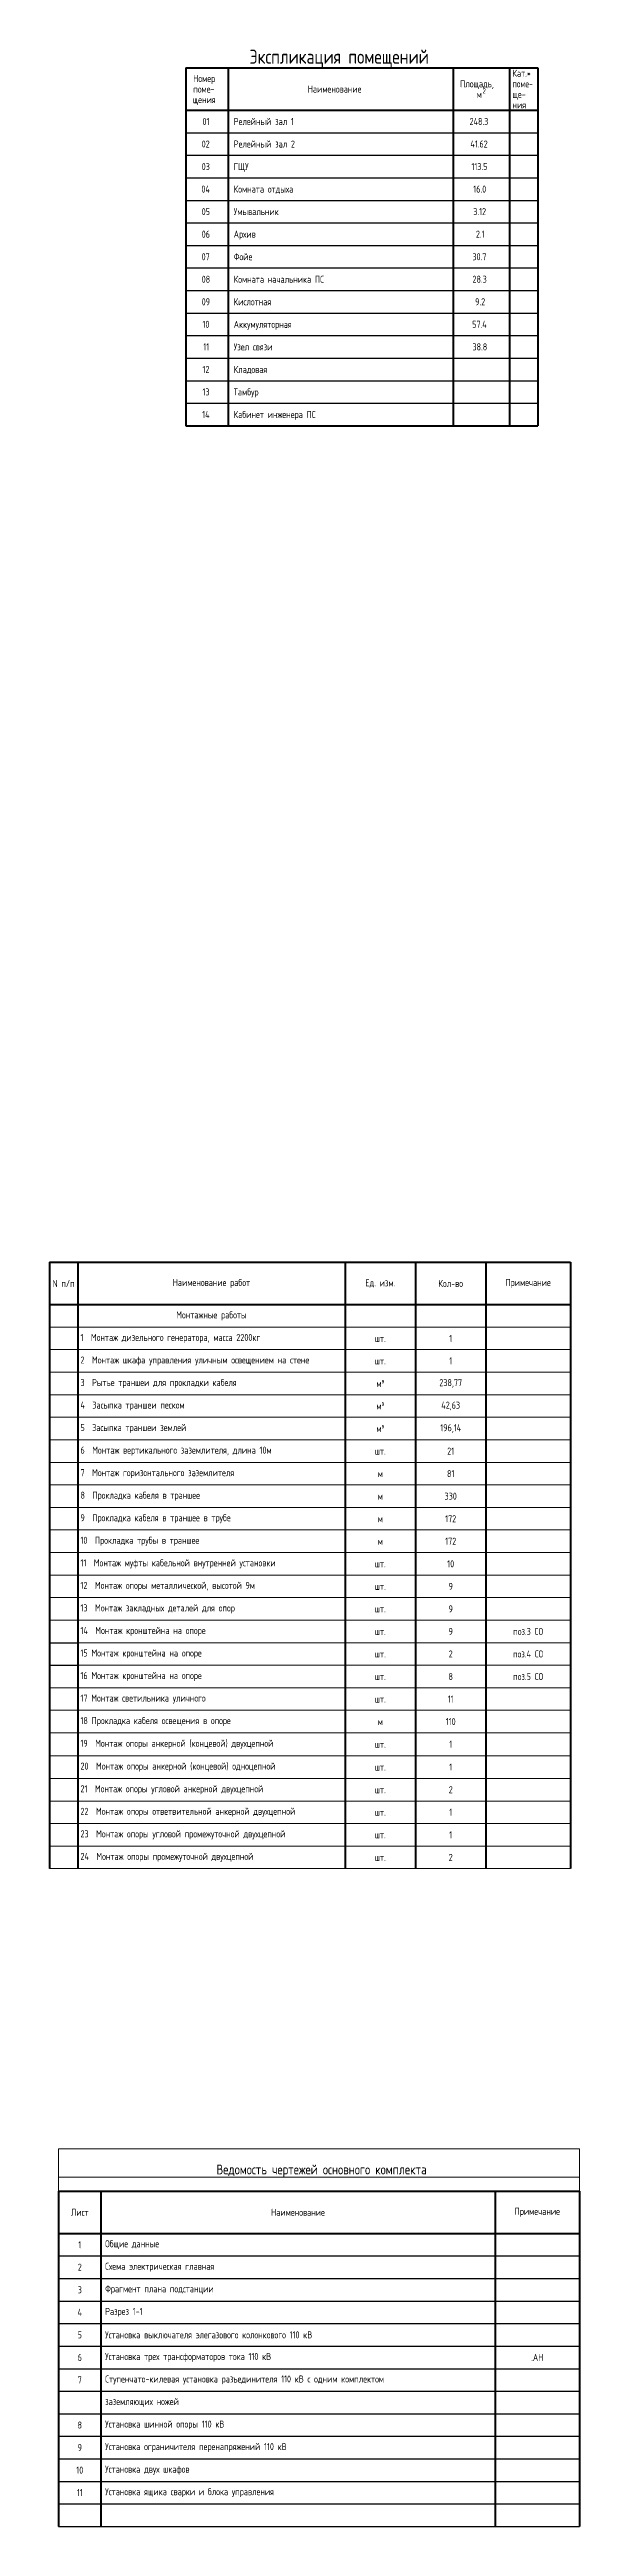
# Model space of a CAD drawing. Header units: millimetres. Extents: x 30521 to 32003, y 31973 to 33692.
# Drawn here: x 30697 to 30885, y 31973 to 32852 of the extents above; entities that cross this region are included whole.
import ezdxf

# ---------------------------------------------------------------- set-up
doc = ezdxf.new("R2010")
doc.units = ezdxf.units.MM
doc.layers.add('Размеры', color=7, linetype='Continuous')
doc.layers.add('Таблицы', color=7, linetype='Continuous')
doc.styles.add('gost-2.304_2.5', font='cs_gost2304.shx', dxfattribs={"height": 2.5})
doc.styles.add('gost-2.304_3', font='cs_gost2304.shx', dxfattribs={"height": 3})
doc.styles.add('ГОСТ 2.304', font='CS_Gost2304.shx')

# ---------------------------------------------------------------- blocks, each defined once
blk = doc.blocks.new('*T7')
at = {"color": 0, "linetype": 'Continuous', "lineweight": 50, "ltscale": 100, "transparency": 16777216}
for p, q in [((0, 0), (185, 0)), ((0, 0), (0, -215.19)), ((10, 0), (10, -215.19)), ((105, 0), (105, -215.19)), ((130, 0), (130, -215.19)), ((155, 0), (155, -215.19)), ((185, 0), (185, -215.19)), ((0, -15), (185, -15))]:
    blk.add_line(p, q, dxfattribs=at)
at = {"color": 0, "linetype": 'Continuous', "lineweight": 20, "ltscale": 100, "transparency": 16777216}
for p, q in [((0, -23), (185, -23)), ((0, -31), (185, -31)), ((0, -39), (185, -39)), ((0, -47), (185, -47)), ((0, -55), (185, -55)), ((0, -63), (185, -63)), ((0, -71), (185, -71)), ((0, -79), (185, -79)), ((0, -87), (185, -87)), ((0, -95), (185, -95)), ((0, -103), (185, -103)), ((0, -111), (185, -111)), ((0, -119), (185, -119)), ((0, -127), (185, -127)), ((10, -135), (185, -135)), ((10, -143), (185, -143)), ((0, -151), (185, -151)), ((0, -159), (185, -159)), ((0, -167), (185, -167)), ((0, -175.1), (185, -175.1)), ((0, -183.19), (185, -183.19)), ((0, -191.19), (185, -191.19)), ((0, -199.19), (185, -199.19)), ((0, -207.19), (185, -207.19)), ((0, -215.19), (185, -215.19))]:
    blk.add_line(p, q, dxfattribs=at)
at = {"color": 0, "linetype": 'Continuous', "lineweight": 30, "ltscale": 100, "transparency": 16777216}
for p, q in [((0, -135), (10, -135)), ((0, -143), (10, -143))]:
    blk.add_line(p, q, dxfattribs=at)
at = {"color": 0, "ltscale": 100, "transparency": 16777216, "char_height": 2.5, "style": 'ГОСТ 2.304'}
for s, insert, width, attachment_point in [('N п/п', (5, -7.5), 9.88, 5), ('Наименование работ', (57.5, -7.5), 94.88, 5), ('Ед. изм.', (117.5, -7.5), 24.88, 5), ('Кол-во', (142.5, -7.5), 24.88, 5), ('Примечание', (170, -7.5), 29.88, 5), ('Монтажные работы', (57.5, -19), 93, 5), ('1  Монтаж дизельного генератора, масса 2200кг', (11, -27), 93, 4), ('1', (142.5, -27), 24.88, 5), ('2  Монтаж шкафа управления уличным освещением на стене', (11, -35), 93, 4), ('шт.', (117.5, -27), 24.88, 5), ('шт.', (117.5, -35), 24.88, 5), ('1', (142.5, -35), 24.88, 5), ('3  Рытье траншеи для прокладки кабеля', (11, -43), 93, 4), ('м³', (117.5, -43), 24.88, 5), ('238,77', (142.5, -43), 24.88, 5), ('4  Засыпка траншеи песком', (11, -51), 93, 4), ('м³', (117.5, -51), 24.88, 5), ('42,63', (142.5, -51), 24.88, 5), ('5  Засыпка траншеи землей', (11, -59), 93, 4), ('м³', (117.5, -59), 24.88, 5), ('196,14', (142.5, -59), 24.88, 5), ('6  Монтаж вертикального заземлителя, длина 10м', (11, -67), 93, 4), ('шт.', (117.5, -67), 24.88, 5), ('21', (142.5, -67), 24.88, 5), ('7  Монтаж горизонтального заземлителя', (11, -75), 93, 4), ('м', (117.5, -75), 24.88, 5), ('81', (142.5, -75), 24.88, 5), ('8  Прокладка кабеля в траншее', (11, -83), 93, 4), ('м', (117.5, -83), 24.88, 5), ('330', (142.5, -83), 24.88, 5), ('9  Прокладка кабеля в траншее в трубе', (11, -91), 93, 4), ('м', (117.5, -91), 24.88, 5), ('172', (142.5, -91), 24.88, 5), ('10  Прокладка трубы в траншее', (11, -99), 93, 4), ('11  Монтаж муфты кабельной внутренней установки', (11, -107), 93, 4), ('м', (117.5, -99), 24.88, 5), ('172', (142.5, -99), 24.88, 5), ('12  Монтаж опоры металлической, высотой 9м', (11, -115), 93, 4), ('шт.', (117.5, -107), 24.88, 5), ('10', (142.5, -107), 24.88, 5), ('9', (142.5, -115), 24.88, 5), ('13  Монтаж закладных деталей для опор', (11, -123), 93, 4), ('шт.', (117.5, -115), 24.88, 5), ('шт.', (117.5, -123), 24.88, 5), ('9', (142.5, -123), 24.88, 5), ('14  Монтаж кронштейна на опоре', (11, -131), 93, 4), ('шт.', (117.5, -131), 24.88, 5), ('9', (142.5, -131), 24.88, 5), ('поз.3 СО', (170, -131), 29.88, 5), ('15 Монтаж кронштейна на опоре', (11, -139), 93, 4), ('шт.', (117.5, -139), 24.88, 5), ('2', (142.5, -139), 24.88, 5), ('поз.4 СО', (170, -139), 29.88, 5), ('16 Монтаж кронштейна на опоре', (11, -147), 93, 4), ('шт.', (117.5, -147), 24.88, 5), ('8', (142.5, -147), 24.88, 5), ('поз.5 СО', (170, -147), 29.88, 5), ('17 Монтаж светильника уличного', (11, -155), 93, 4), ('шт.', (117.5, -155), 24.88, 5), ('11', (142.5, -155), 24.88, 5), ('18 Прокладка кабеля освещения в опоре', (11, -163), 93, 4), ('м', (117.5, -163), 24.88, 5), ('110', (142.5, -163), 24.88, 5), ('19  Монтаж опоры анкерной (концевой) двухцепной', (11, -171.05), 93, 4), ('шт.', (117.5, -171.05), 24.88, 5), ('1', (142.5, -171.05), 24.88, 5), ('20  Монтаж опоры анкерной (концевой) одноцепной', (11, -179.14), 93, 4), ('шт.', (117.5, -179.14), 24.88, 5), ('1', (142.5, -179.14), 24.88, 5), ('21  Монтаж опоры угловой анкерной двухцепной', (11, -187.19), 93, 4), ('шт.', (117.5, -187.19), 24.88, 5), ('2', (142.5, -187.19), 24.88, 5), ('22  Монтаж опоры ответвительной анкерной двухцепной', (11, -195.19), 93, 4), ('23  Монтаж опоры угловой промежуточной двухцепной', (11, -203.19), 93, 4), ('шт.', (117.5, -195.19), 24.88, 5), ('1', (142.5, -195.19), 24.88, 5), ('1', (142.5, -203.19), 24.88, 5), ('24  Монтаж опоры промежуточной двухцепной', (11, -211.19), 93, 4), ('шт.', (117.5, -203.19), 24.88, 5), ('шт.', (117.5, -211.19), 24.88, 5), ('2', (142.5, -211.19), 24.88, 5)]:
    blk.add_mtext(s, dxfattribs=dict(at, insert=insert, width=width, attachment_point=attachment_point))
blk = doc.blocks.new('*T8')
at = {"layer": 'Defpoints', "color": 8, "linetype": 'ByBlock', "lineweight": 0, "ltscale": 100, "transparency": 16777216}
for p, q in [((0, 0), (185, 0)), ((0, 0), (0, -15)), ((185, 0), (185, -15)), ((0, -10), (185, -10))]:
    blk.add_line(p, q, dxfattribs=at)
at = {"layer": 'Таблицы', "color": 0, "lineweight": 50, "ltscale": 100, "transparency": 16777216}
for p, q in [((0, -15), (185, -15)), ((0, -15), (0, -134)), ((15, -15), (15, -134)), ((155, -15), (155, -134)), ((185, -15), (185, -134)), ((0, -30), (185, -30))]:
    blk.add_line(p, q, dxfattribs=at)
at = {"layer": 'Таблицы', "lineweight": 25, "ltscale": 100, "transparency": 16777216}
for p, q in [((0, -38), (185, -38)), ((0, -46), (185, -46)), ((0, -54), (185, -54)), ((0, -62), (185, -62)), ((0, -70), (185, -70)), ((0, -78), (185, -78)), ((0, -86), (185, -86)), ((0, -94), (185, -94)), ((0, -102), (185, -102)), ((0, -110), (185, -110)), ((0, -118), (185, -118)), ((0, -126), (185, -126)), ((0, -134), (185, -134))]:
    blk.add_line(p, q, dxfattribs=at)
at = {"layer": 'Таблицы', "ltscale": 100, "transparency": 16777216}
for s, insert, char_height, width, attachment_point, style in [(' Ведомость чертежей основного комплекта ', (92.5, -10), 3.5, 183, 8, 'gost-2.304_3'), ('Лист', (7.5, -22.5), 2.5, 13, 5, 'gost-2.304_2.5'), ('Наименование', (85, -22.5), 2.5, 138, 5, 'gost-2.304_2.5'), ('Примечание', (170, -22.5), 2.5, 28, 5, 'gost-2.304_2.5'), ('1', (7.5, -34), 2.5, 13, 5, 'gost-2.304_2.5'), ('Общие данные', (16.5, -34), 2.5, 137, 4, 'gost-2.304_2.5'), ('2', (7.5, -42), 2.5, 13, 5, 'gost-2.304_2.5'), ('{\\C0;Схема электрическая главная}', (16.5, -42), 2.5, 137, 4, 'gost-2.304_2.5'), ('3', (7.5, -50), 2.5, 13, 5, 'gost-2.304_2.5'), ('{\\C0;Фрагмент плана подстанции}', (16.5, -50), 2.5, 137, 4, 'gost-2.304_2.5'), ('4', (7.5, -58), 2.5, 13, 5, 'gost-2.304_2.5'), ('{\\C0;Разрез 1-1}', (16.5, -58), 2.5, 137, 4, 'gost-2.304_2.5'), ('5', (7.5, -66), 2.5, 13, 5, 'gost-2.304_2.5'), ('{\\C0;Установка выключателя элегазового колонкового 110 кВ}', (16.5, -66), 2.5, 137, 4, 'gost-2.304_2.5'), ('6', (7.5, -74), 2.5, 13, 5, 'gost-2.304_2.5'), ('{\\C0;Установка трех трансформаторов тока 110 кВ}', (16.5, -74), 2.5, 137, 4, 'gost-2.304_2.5'), ('.АН', (170, -74), 2.5, 28, 5, 'gost-2.304_2.5'), ('7', (7.5, -82), 2.5, 13, 5, 'gost-2.304_2.5'), ('{\\C0;Ступенчато-килевая установка разъединителя 110 кВ с одним комплектом }', (16.5, -82), 2.5, 137, 4, 'gost-2.304_2.5'), ('{\\C0;Установка шинной опоры 110 кВ}', (16.5, -98), 2.5, 137, 4, 'gost-2.304_2.5'), ('{\\C0;заземляющих ножей}', (16.5, -90), 2.5, 137, 4, 'gost-2.304_2.5'), ('9', (7.5, -106), 2.5, 13, 5, 'gost-2.304_2.5'), ('8', (7.5, -98), 2.5, 13, 5, 'gost-2.304_2.5'), ('{\\C0;Установка ограничителя перенапряжений 110 кВ}', (16.5, -106), 2.5, 137, 4, 'gost-2.304_2.5'), ('10', (7.5, -114), 2.5, 13, 5, 'gost-2.304_2.5'), ('{\\C0;Установка двух шкафов}', (16.5, -114), 2.5, 137, 4, 'gost-2.304_2.5'), ('11', (7.5, -122), 2.5, 13, 5, 'gost-2.304_2.5'), ('{\\C0;Установка ящика сварки и блока управления}', (16.5, -122), 2.5, 137, 4, 'gost-2.304_2.5')]:
    blk.add_mtext(s, dxfattribs=dict(at, insert=insert, char_height=char_height, width=width, attachment_point=attachment_point, style=style))

msp = doc.modelspace()

# ---------------------------------------------------------------- linework, layer by layer
at = {"layer": 'Размеры', "linetype": 'Continuous', "lineweight": 60, "ltscale": 100}
for p, q in [((30745.43, 32845.65), (30745.43, 32718.65)), ((30760.43, 32845.65), (30760.43, 32718.65)), ((30840.43, 32845.65), (30840.43, 32718.65)), ((30860.43, 32845.65), (30860.43, 32718.65)), ((30870.43, 32845.65), (30870.43, 32718.65))]:
    msp.add_line(p, q, dxfattribs=at)
at = {"layer": 'Размеры', "linetype": 'Continuous', "lineweight": 70, "ltscale": 100}
for p, q in [((30745.43, 32845.65), (30870.43, 32845.65)), ((30745.43, 32830.65), (30870.43, 32830.65)), ((30745.43, 32718.65), (30870.43, 32718.65))]:
    msp.add_line(p, q, dxfattribs=at)
at = {"layer": 'Размеры', "linetype": 'Continuous', "lineweight": 25, "ltscale": 100}
for p, q in [((30745.43, 32822.65), (30870.43, 32822.65)), ((30745.43, 32814.65), (30870.43, 32814.65)), ((30745.43, 32806.65), (30870.43, 32806.65)), ((30745.43, 32798.65), (30870.43, 32798.65)), ((30745.43, 32790.65), (30870.43, 32790.65)), ((30745.43, 32782.65), (30870.43, 32782.65)), ((30745.43, 32774.65), (30870.43, 32774.65)), ((30745.43, 32766.65), (30870.43, 32766.65)), ((30745.43, 32758.65), (30870.43, 32758.65)), ((30745.43, 32750.65), (30870.43, 32750.65)), ((30745.43, 32742.65), (30870.43, 32742.65)), ((30745.43, 32734.65), (30870.43, 32734.65)), ((30745.43, 32726.65), (30870.43, 32726.65))]:
    msp.add_line(p, q, dxfattribs=at)

# ---------------------------------------------------------------- block references
for name, p in [('*T7', (30697, 32421.74)), ('*T8', (30700.25, 32107.07))]:
    msp.add_blockref(name, p)

# ---------------------------------------------------------------- texts
at = {"layer": 'Размеры', "color": 7, "linetype": 'Continuous', "ltscale": 100, "style": 'ГОСТ 2.304'}
for s, height, p in [('Экспликация помещений', 5, (30768.05, 32847.15)), ('щения', 2.5, (30747.87, 32833.15)), ('поме-', 2.5, (30748.05, 32836.9)), ('Номер', 2.5, (30748.02, 32840.65)), ('Наименование', 2.5, (30788.71, 32836.9)), ('Площадь,', 2.5, (30842.83, 32838.77)), ('м', 2.5, (30848.71, 32835.02)), ('2', 1.75, (30850.83, 32836.65)), ('ще-', 2.5, (30861.43, 32835.02)), ('01', 2.5, (30751.33, 32825.4)), ('Релейный зал 1', 2.5, (30762.43, 32825.4)), ('248.3', 2.5, (30846.21, 32825.4)), ('ния', 2.5, (30861.43, 32831.27)), ('02', 2.5, (30751.05, 32817.4)), ('Релейный зал 2', 2.5, (30762.43, 32817.4)), ('41.62', 2.5, (30846.49, 32817.4)), ('03', 2.5, (30751.05, 32809.4)), ('ГЩУ', 2.5, (30762.43, 32809.4)), ('113.5', 2.5, (30846.87, 32809.4)), ('04', 2.5, (30750.96, 32801.4)), ('Комната отдыха', 2.5, (30762.43, 32801.4)), ('16.0', 2.5, (30847.52, 32801.4)), ('05', 2.5, (30751.05, 32793.4)), ('Умывальник', 2.5, (30762.43, 32793.4)), ('3.12', 2.5, (30847.52, 32793.4)), ('06', 2.5, (30751.05, 32785.4)), ('Архив', 2.5, (30762.43, 32785.4)), ('2.1', 2.5, (30848.46, 32785.4)), ('07', 2.5, (30751.02, 32777.4)), ('Фойе', 2.5, (30762.43, 32777.4)), ('30.7', 2.5, (30847.21, 32777.4)), ('08', 2.5, (30751.05, 32769.4)), ('Комната начальника ПС', 2.5, (30762.43, 32769.4)), ('28.3', 2.5, (30847.24, 32769.4)), ('09', 2.5, (30751.05, 32761.4)), ('10', 2.5, (30751.33, 32753.4)), ('Аккумуляторная', 2.5, (30762.43, 32753.4)), ('Кислотная', 2.5, (30762.43, 32761.4)), ('57.4', 2.5, (30847.12, 32753.4)), ('9.2', 2.5, (30848.18, 32761.4)), ('11', 2.5, (30751.62, 32745.4)), ('Узел связи', 2.5, (30762.43, 32745.4)), ('38.8', 2.5, (30847.24, 32745.4)), ('12', 2.5, (30751.33, 32737.4)), ('Кладовая', 2.5, (30762.43, 32737.4)), ('13', 2.5, (30751.33, 32729.4)), ('Тамбур', 2.5, (30762.43, 32729.4)), ('14', 2.5, (30751.24, 32721.4)), ('Кабинет инженера ПС', 2.5, (30762.43, 32721.4))]:
    msp.add_text(s, height=height, dxfattribs=at).set_placement(p)
for s, width, p in [('Кат.*', 0.901408, (30861.43, 32842.52)), ('поме-', 0.820513, (30861.43, 32838.77))]:
    msp.add_text(s, height=2.5, dxfattribs=dict(at, width=width)).set_placement(p)

doc.saveas('drawing.dxf')
